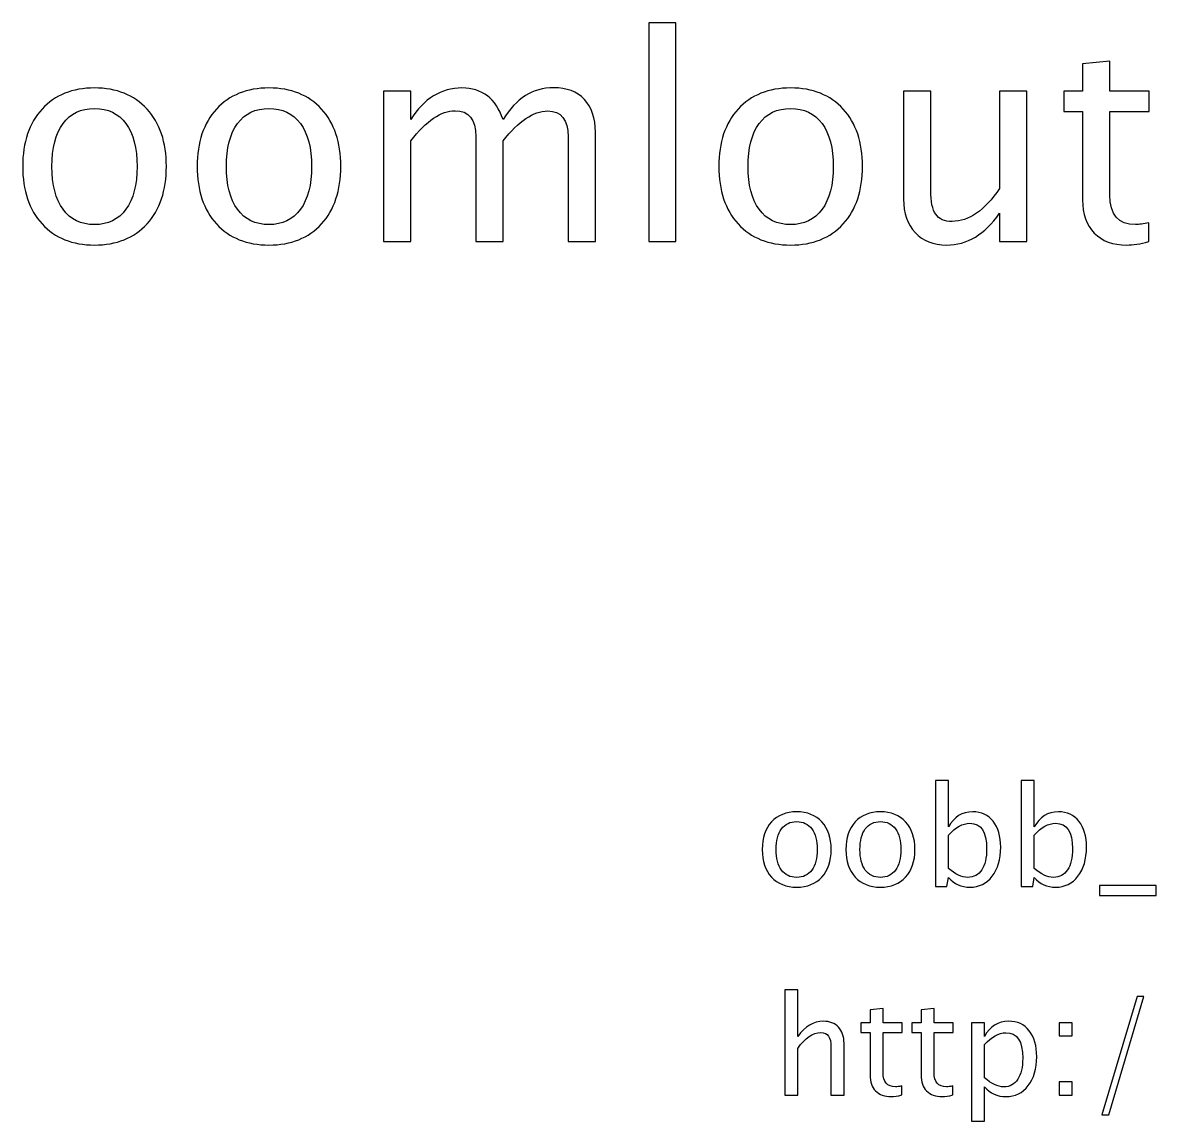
# Model space of a CAD drawing. Header units: centimetres. Extents: x -40.4 to 36.1, y -33 to 28.7.
# Drawn here: x -36.19 to -25.62, y 18.47 to 28.71 of the extents above; entities that cross this region are included whole.
import ezdxf

# ---------------------------------------------------------------- set-up
doc = ezdxf.new("R2010")
doc.units = ezdxf.units.CM
doc.header["$MEASUREMENT"] = 0
doc.layers.add('Layer 1', color=7, linetype='Continuous')

msp = doc.modelspace()

# ---------------------------------------------------------------- linework, layer by layer
at = {"layer": 'Layer 1'}
for points, knots in [([(-30.35469, 26.67044), (-30.35469, 26.67044), (-30.35469, 28.71037), (-30.35469, 28.71037), (-30.35469, 28.71037), (-30.35469, 28.71037), (-30.10069, 28.71037), (-30.10069, 28.71037), (-30.10069, 28.71037), (-30.10069, 28.71037), (-30.10069, 26.67044), (-30.10069, 26.67044), (-30.10069, 26.67044), (-30.10069, 26.67044), (-30.35469, 26.67044), (-30.35469, 26.67044)], [0, 0, 0, 0, 0.2, 0.2, 0.2, 0.2, 0.4, 0.4, 0.4, 0.4, 0.6, 0.6, 0.6, 0.6, 1, 1, 1, 1]), ([(-25.69539, 26.67088), (-25.77388, 26.64927), (-25.84223, 26.63869), (-25.9, 26.63869), (-25.9, 26.63869), (-26.02965, 26.63869), (-26.13063, 26.67573), (-26.20295, 26.74981), (-26.20295, 26.74981), (-26.27571, 26.8239), (-26.31187, 26.92664), (-26.31187, 27.0585), (-26.31187, 27.0585), (-26.31187, 27.0585), (-26.31187, 27.88223), (-26.31187, 27.88223), (-26.31187, 27.88223), (-26.31187, 27.88223), (-26.48737, 27.88223), (-26.48737, 27.88223), (-26.48737, 27.88223), (-26.48737, 27.88223), (-26.48737, 28.07273), (-26.48737, 28.07273), (-26.48737, 28.07273), (-26.48737, 28.07273), (-26.31187, 28.07273), (-26.31187, 28.07273), (-26.31187, 28.07273), (-26.31187, 28.07273), (-26.31187, 28.32629), (-26.31187, 28.32629), (-26.31187, 28.32629), (-26.31187, 28.32629), (-26.05787, 28.35054), (-26.05787, 28.35054), (-26.05787, 28.35054), (-26.05787, 28.35054), (-26.05787, 28.07273), (-26.05787, 28.07273), (-26.05787, 28.07273), (-26.05787, 28.07273), (-25.6901, 28.07273), (-25.6901, 28.07273), (-25.6901, 28.07273), (-25.6901, 28.07273), (-25.6901, 27.88223), (-25.6901, 27.88223), (-25.6901, 27.88223), (-25.6901, 27.88223), (-26.05787, 27.88223), (-26.05787, 27.88223), (-26.05787, 27.88223), (-26.05787, 27.88223), (-26.05787, 27.10436), (-26.05787, 27.10436), (-26.05787, 27.10436), (-26.05787, 26.92091), (-25.97805, 26.82919), (-25.81886, 26.82919), (-25.81886, 26.82919), (-25.78491, 26.82919), (-25.7439, 26.83492), (-25.69539, 26.84595), (-25.69539, 26.84595), (-25.69539, 26.84595), (-25.69539, 26.67088), (-25.69539, 26.67088)], [0, 0, 0, 0, 0.05555556, 0.05555556, 0.05555556, 0.05555556, 0.11111111, 0.11111111, 0.11111111, 0.11111111, 0.16666667, 0.16666667, 0.16666667, 0.16666667, 0.22222222, 0.22222222, 0.22222222, 0.22222222, 0.27777778, 0.27777778, 0.27777778, 0.27777778, 0.33333333, 0.33333333, 0.33333333, 0.33333333, 0.38888889, 0.38888889, 0.38888889, 0.38888889, 0.44444444, 0.44444444, 0.44444444, 0.44444444, 0.5, 0.5, 0.5, 0.5, 0.55555556, 0.55555556, 0.55555556, 0.55555556, 0.61111111, 0.61111111, 0.61111111, 0.61111111, 0.66666667, 0.66666667, 0.66666667, 0.66666667, 0.72222222, 0.72222222, 0.72222222, 0.72222222, 0.77777778, 0.77777778, 0.77777778, 0.77777778, 0.83333333, 0.83333333, 0.83333333, 0.83333333, 0.88888889, 0.88888889, 0.88888889, 0.88888889, 1, 1, 1, 1]), ([(-35.51758, 26.63869), (-35.72351, 26.63869), (-35.88667, 26.70439), (-36.00662, 26.8358), (-36.00662, 26.8358), (-36.127, 26.96721), (-36.18698, 27.14581), (-36.18698, 27.37114), (-36.18698, 27.37114), (-36.18698, 27.59604), (-36.127, 27.77419), (-36.00662, 27.90516), (-36.00662, 27.90516), (-35.88667, 28.03613), (-35.72351, 28.10183), (-35.51758, 28.10183), (-35.51758, 28.10183), (-35.31165, 28.10183), (-35.14849, 28.03613), (-35.02854, 27.90516), (-35.02854, 27.90516), (-34.90816, 27.77419), (-34.84819, 27.59604), (-34.84819, 27.37114), (-34.84819, 27.37114), (-34.84819, 27.14581), (-34.90816, 26.96721), (-35.02854, 26.8358), (-35.02854, 26.8358), (-35.14849, 26.70439), (-35.31165, 26.63869), (-35.51758, 26.63869)], [0, 0, 0, 0, 0.11111111, 0.11111111, 0.11111111, 0.11111111, 0.22222222, 0.22222222, 0.22222222, 0.22222222, 0.33333333, 0.33333333, 0.33333333, 0.33333333, 0.44444444, 0.44444444, 0.44444444, 0.44444444, 0.55555556, 0.55555556, 0.55555556, 0.55555556, 0.66666667, 0.66666667, 0.66666667, 0.66666667, 0.77777778, 0.77777778, 0.77777778, 0.77777778, 1, 1, 1, 1]), ([(-33.89216, 26.63869), (-34.09809, 26.63869), (-34.26125, 26.70439), (-34.3812, 26.8358), (-34.3812, 26.8358), (-34.50158, 26.96721), (-34.56156, 27.14581), (-34.56156, 27.37114), (-34.56156, 27.37114), (-34.56156, 27.59604), (-34.50158, 27.77419), (-34.3812, 27.90516), (-34.3812, 27.90516), (-34.26125, 28.03613), (-34.09809, 28.10183), (-33.89216, 28.10183), (-33.89216, 28.10183), (-33.68623, 28.10183), (-33.52307, 28.03613), (-33.40312, 27.90516), (-33.40312, 27.90516), (-33.28274, 27.77419), (-33.22277, 27.59604), (-33.22277, 27.37114), (-33.22277, 27.37114), (-33.22277, 27.14581), (-33.28274, 26.96721), (-33.40312, 26.8358), (-33.40312, 26.8358), (-33.52307, 26.70439), (-33.68623, 26.63869), (-33.89216, 26.63869)], [0, 0, 0, 0, 0.11111111, 0.11111111, 0.11111111, 0.11111111, 0.22222222, 0.22222222, 0.22222222, 0.22222222, 0.33333333, 0.33333333, 0.33333333, 0.33333333, 0.44444444, 0.44444444, 0.44444444, 0.44444444, 0.55555556, 0.55555556, 0.55555556, 0.55555556, 0.66666667, 0.66666667, 0.66666667, 0.66666667, 0.77777778, 0.77777778, 0.77777778, 0.77777778, 1, 1, 1, 1]), ([(-32.82501, 26.67044), (-32.82501, 26.67044), (-32.82501, 28.07273), (-32.82501, 28.07273), (-32.82501, 28.07273), (-32.82501, 28.07273), (-32.57101, 28.07273), (-32.57101, 28.07273), (-32.57101, 28.07273), (-32.57101, 28.07273), (-32.57101, 27.80771), (-32.57101, 27.80771), (-32.57101, 27.80771), (-32.4471, 28.00394), (-32.28835, 28.10183), (-32.09388, 28.10183), (-32.09388, 28.10183), (-31.90647, 28.10183), (-31.77903, 28.00394), (-31.71112, 27.80771), (-31.71112, 27.80771), (-31.59073, 28.0057), (-31.43374, 28.10448), (-31.24104, 28.10448), (-31.24104, 28.10448), (-31.11801, 28.10448), (-31.02232, 28.06832), (-30.95397, 27.99556), (-30.95397, 27.99556), (-30.88562, 27.9228), (-30.85122, 27.82094), (-30.85122, 27.68997), (-30.85122, 27.68997), (-30.85122, 27.68997), (-30.85122, 26.67044), (-30.85122, 26.67044), (-30.85122, 26.67044), (-30.85122, 26.67044), (-31.10522, 26.67044), (-31.10522, 26.67044), (-31.10522, 26.67044), (-31.10522, 26.67044), (-31.10522, 27.64807), (-31.10522, 27.64807), (-31.10522, 27.64807), (-31.10522, 27.80771), (-31.16872, 27.88752), (-31.29572, 27.88752), (-31.29572, 27.88752), (-31.42757, 27.88752), (-31.56604, 27.79448), (-31.71112, 27.60795), (-31.71112, 27.60795), (-31.71112, 27.60795), (-31.71112, 26.67044), (-31.71112, 26.67044), (-31.71112, 26.67044), (-31.71112, 26.67044), (-31.96512, 26.67044), (-31.96512, 26.67044), (-31.96512, 26.67044), (-31.96512, 26.67044), (-31.96512, 27.64896), (-31.96512, 27.64896), (-31.96512, 27.64896), (-31.96512, 27.80991), (-32.0295, 27.89017), (-32.1587, 27.89017), (-32.1587, 27.89017), (-32.28702, 27.89017), (-32.42461, 27.79668), (-32.57101, 27.60927), (-32.57101, 27.60927), (-32.57101, 27.60927), (-32.57101, 26.67044), (-32.57101, 26.67044), (-32.57101, 26.67044), (-32.57101, 26.67044), (-32.82501, 26.67044), (-32.82501, 26.67044)], [0, 0, 0, 0, 0.04761905, 0.04761905, 0.04761905, 0.04761905, 0.0952381, 0.0952381, 0.0952381, 0.0952381, 0.14285714, 0.14285714, 0.14285714, 0.14285714, 0.19047619, 0.19047619, 0.19047619, 0.19047619, 0.23809524, 0.23809524, 0.23809524, 0.23809524, 0.28571429, 0.28571429, 0.28571429, 0.28571429, 0.33333333, 0.33333333, 0.33333333, 0.33333333, 0.38095238, 0.38095238, 0.38095238, 0.38095238, 0.42857143, 0.42857143, 0.42857143, 0.42857143, 0.47619048, 0.47619048, 0.47619048, 0.47619048, 0.52380952, 0.52380952, 0.52380952, 0.52380952, 0.57142857, 0.57142857, 0.57142857, 0.57142857, 0.61904762, 0.61904762, 0.61904762, 0.61904762, 0.66666667, 0.66666667, 0.66666667, 0.66666667, 0.71428571, 0.71428571, 0.71428571, 0.71428571, 0.76190476, 0.76190476, 0.76190476, 0.76190476, 0.80952381, 0.80952381, 0.80952381, 0.80952381, 0.85714286, 0.85714286, 0.85714286, 0.85714286, 0.9047619, 0.9047619, 0.9047619, 0.9047619, 1, 1, 1, 1]), ([(-29.03178, 26.63869), (-29.23771, 26.63869), (-29.40087, 26.70439), (-29.52082, 26.8358), (-29.52082, 26.8358), (-29.6412, 26.96721), (-29.70118, 27.14581), (-29.70118, 27.37114), (-29.70118, 27.37114), (-29.70118, 27.59604), (-29.6412, 27.77419), (-29.52082, 27.90516), (-29.52082, 27.90516), (-29.40087, 28.03613), (-29.23771, 28.10183), (-29.03178, 28.10183), (-29.03178, 28.10183), (-28.82585, 28.10183), (-28.66269, 28.03613), (-28.54274, 27.90516), (-28.54274, 27.90516), (-28.42236, 27.77419), (-28.36239, 27.59604), (-28.36239, 27.37114), (-28.36239, 27.37114), (-28.36239, 27.14581), (-28.42236, 26.96721), (-28.54274, 26.8358), (-28.54274, 26.8358), (-28.66269, 26.70439), (-28.82585, 26.63869), (-29.03178, 26.63869)], [0, 0, 0, 0, 0.11111111, 0.11111111, 0.11111111, 0.11111111, 0.22222222, 0.22222222, 0.22222222, 0.22222222, 0.33333333, 0.33333333, 0.33333333, 0.33333333, 0.44444444, 0.44444444, 0.44444444, 0.44444444, 0.55555556, 0.55555556, 0.55555556, 0.55555556, 0.66666667, 0.66666667, 0.66666667, 0.66666667, 0.77777778, 0.77777778, 0.77777778, 0.77777778, 1, 1, 1, 1]), ([(-27.08621, 26.67044), (-27.08621, 26.67044), (-27.08621, 26.93414), (-27.08621, 26.93414), (-27.08621, 26.93414), (-27.22159, 26.73703), (-27.38608, 26.63869), (-27.57922, 26.63869), (-27.57922, 26.63869), (-27.70181, 26.63869), (-27.79927, 26.67705), (-27.87159, 26.75422), (-27.87159, 26.75422), (-27.94435, 26.83139), (-27.98051, 26.93502), (-27.98051, 27.06599), (-27.98051, 27.06599), (-27.98051, 27.06599), (-27.98051, 28.07273), (-27.98051, 28.07273), (-27.98051, 28.07273), (-27.98051, 28.07273), (-27.72651, 28.07273), (-27.72651, 28.07273), (-27.72651, 28.07273), (-27.72651, 28.07273), (-27.72651, 27.14889), (-27.72651, 27.14889), (-27.72651, 27.14889), (-27.72651, 27.0435), (-27.71107, 26.96898), (-27.68064, 26.92488), (-27.68064, 26.92488), (-27.64978, 26.88034), (-27.59862, 26.85829), (-27.52675, 26.85829), (-27.52675, 26.85829), (-27.37152, 26.85829), (-27.22424, 26.96016), (-27.08621, 27.16433), (-27.08621, 27.16433), (-27.08621, 27.16433), (-27.08621, 28.07273), (-27.08621, 28.07273), (-27.08621, 28.07273), (-27.08621, 28.07273), (-26.83222, 28.07273), (-26.83222, 28.07273), (-26.83222, 28.07273), (-26.83222, 28.07273), (-26.83222, 26.67044), (-26.83222, 26.67044), (-26.83222, 26.67044), (-26.83222, 26.67044), (-27.08621, 26.67044), (-27.08621, 26.67044)], [0, 0, 0, 0, 0.06666667, 0.06666667, 0.06666667, 0.06666667, 0.13333333, 0.13333333, 0.13333333, 0.13333333, 0.2, 0.2, 0.2, 0.2, 0.26666667, 0.26666667, 0.26666667, 0.26666667, 0.33333333, 0.33333333, 0.33333333, 0.33333333, 0.4, 0.4, 0.4, 0.4, 0.46666667, 0.46666667, 0.46666667, 0.46666667, 0.53333333, 0.53333333, 0.53333333, 0.53333333, 0.6, 0.6, 0.6, 0.6, 0.66666667, 0.66666667, 0.66666667, 0.66666667, 0.73333333, 0.73333333, 0.73333333, 0.73333333, 0.8, 0.8, 0.8, 0.8, 0.86666667, 0.86666667, 0.86666667, 0.86666667, 1, 1, 1, 1]), ([(-35.51802, 26.82919), (-35.39234, 26.82919), (-35.29445, 26.87637), (-35.22478, 26.97118), (-35.22478, 26.97118), (-35.15554, 27.06555), (-35.12071, 27.19917), (-35.12071, 27.37114), (-35.12071, 27.37114), (-35.12071, 27.54268), (-35.15554, 27.67586), (-35.22478, 27.77022), (-35.22478, 27.77022), (-35.29445, 27.86415), (-35.39234, 27.91133), (-35.51802, 27.91133), (-35.51802, 27.91133), (-35.64414, 27.91133), (-35.74203, 27.86415), (-35.81083, 27.77022), (-35.81083, 27.77022), (-35.88006, 27.67586), (-35.91445, 27.54268), (-35.91445, 27.37114), (-35.91445, 27.37114), (-35.91445, 27.19917), (-35.88006, 27.06555), (-35.81083, 26.97118), (-35.81083, 26.97118), (-35.74203, 26.87637), (-35.64414, 26.82919), (-35.51802, 26.82919)], [0, 0, 0, 0, 0.11111111, 0.11111111, 0.11111111, 0.11111111, 0.22222222, 0.22222222, 0.22222222, 0.22222222, 0.33333333, 0.33333333, 0.33333333, 0.33333333, 0.44444444, 0.44444444, 0.44444444, 0.44444444, 0.55555556, 0.55555556, 0.55555556, 0.55555556, 0.66666667, 0.66666667, 0.66666667, 0.66666667, 0.77777778, 0.77777778, 0.77777778, 0.77777778, 1, 1, 1, 1]), ([(-33.8926, 26.82919), (-33.76692, 26.82919), (-33.66903, 26.87637), (-33.59936, 26.97118), (-33.59936, 26.97118), (-33.53012, 27.06555), (-33.49529, 27.19917), (-33.49529, 27.37114), (-33.49529, 27.37114), (-33.49529, 27.54268), (-33.53012, 27.67586), (-33.59936, 27.77022), (-33.59936, 27.77022), (-33.66903, 27.86415), (-33.76692, 27.91133), (-33.8926, 27.91133), (-33.8926, 27.91133), (-34.01872, 27.91133), (-34.11661, 27.86415), (-34.18541, 27.77022), (-34.18541, 27.77022), (-34.25464, 27.67586), (-34.28903, 27.54268), (-34.28903, 27.37114), (-34.28903, 27.37114), (-34.28903, 27.19917), (-34.25464, 27.06555), (-34.18541, 26.97118), (-34.18541, 26.97118), (-34.11661, 26.87637), (-34.01872, 26.82919), (-33.8926, 26.82919)], [0, 0, 0, 0, 0.11111111, 0.11111111, 0.11111111, 0.11111111, 0.22222222, 0.22222222, 0.22222222, 0.22222222, 0.33333333, 0.33333333, 0.33333333, 0.33333333, 0.44444444, 0.44444444, 0.44444444, 0.44444444, 0.55555556, 0.55555556, 0.55555556, 0.55555556, 0.66666667, 0.66666667, 0.66666667, 0.66666667, 0.77777778, 0.77777778, 0.77777778, 0.77777778, 1, 1, 1, 1]), ([(-29.03222, 26.82919), (-28.90654, 26.82919), (-28.80865, 26.87637), (-28.73898, 26.97118), (-28.73898, 26.97118), (-28.66974, 27.06555), (-28.63491, 27.19917), (-28.63491, 27.37114), (-28.63491, 27.37114), (-28.63491, 27.54268), (-28.66974, 27.67586), (-28.73898, 27.77022), (-28.73898, 27.77022), (-28.80865, 27.86415), (-28.90654, 27.91133), (-29.03222, 27.91133), (-29.03222, 27.91133), (-29.15834, 27.91133), (-29.25623, 27.86415), (-29.32503, 27.77022), (-29.32503, 27.77022), (-29.39426, 27.67586), (-29.42865, 27.54268), (-29.42865, 27.37114), (-29.42865, 27.37114), (-29.42865, 27.19917), (-29.39426, 27.06555), (-29.32503, 26.97118), (-29.32503, 26.97118), (-29.25623, 26.87637), (-29.15834, 26.82919), (-29.03222, 26.82919)], [0, 0, 0, 0, 0.11111111, 0.11111111, 0.11111111, 0.11111111, 0.22222222, 0.22222222, 0.22222222, 0.22222222, 0.33333333, 0.33333333, 0.33333333, 0.33333333, 0.44444444, 0.44444444, 0.44444444, 0.44444444, 0.55555556, 0.55555556, 0.55555556, 0.55555556, 0.66666667, 0.66666667, 0.66666667, 0.66666667, 0.77777778, 0.77777778, 0.77777778, 0.77777778, 1, 1, 1, 1]), ([(-27.68315, 20.66282), (-27.68315, 20.66282), (-27.68315, 21.64961), (-27.68315, 21.64961), (-27.68315, 21.64961), (-27.68315, 21.64961), (-27.56123, 21.64961), (-27.56123, 21.64961), (-27.56123, 21.64961), (-27.56123, 21.64961), (-27.56123, 21.21633), (-27.56123, 21.21633), (-27.56123, 21.21633), (-27.51128, 21.31052), (-27.43613, 21.35751), (-27.33602, 21.35751), (-27.33602, 21.35751), (-27.25495, 21.35751), (-27.19124, 21.32809), (-27.14467, 21.26903), (-27.14467, 21.26903), (-27.0981, 21.20998), (-27.07482, 21.12933), (-27.07482, 21.0271), (-27.07482, 21.0271), (-27.07482, 20.91576), (-27.10128, 20.8258), (-27.15398, 20.75765), (-27.15398, 20.75765), (-27.20669, 20.68928), (-27.27611, 20.6552), (-27.36205, 20.6552), (-27.36205, 20.6552), (-27.44185, 20.6552), (-27.50831, 20.68568), (-27.56123, 20.74685), (-27.56123, 20.74685), (-27.56123, 20.74685), (-27.57605, 20.66282), (-27.57605, 20.66282), (-27.57605, 20.66282), (-27.57605, 20.66282), (-27.68315, 20.66282), (-27.68315, 20.66282)], [0, 0, 0, 0, 0.08333333, 0.08333333, 0.08333333, 0.08333333, 0.16666667, 0.16666667, 0.16666667, 0.16666667, 0.25, 0.25, 0.25, 0.25, 0.33333333, 0.33333333, 0.33333333, 0.33333333, 0.41666667, 0.41666667, 0.41666667, 0.41666667, 0.5, 0.5, 0.5, 0.5, 0.58333333, 0.58333333, 0.58333333, 0.58333333, 0.66666667, 0.66666667, 0.66666667, 0.66666667, 0.75, 0.75, 0.75, 0.75, 0.83333333, 0.83333333, 0.83333333, 0.83333333, 1, 1, 1, 1]), ([(-26.8839, 20.66282), (-26.8839, 20.66282), (-26.8839, 21.64961), (-26.8839, 21.64961), (-26.8839, 21.64961), (-26.8839, 21.64961), (-26.76198, 21.64961), (-26.76198, 21.64961), (-26.76198, 21.64961), (-26.76198, 21.64961), (-26.76198, 21.21633), (-26.76198, 21.21633), (-26.76198, 21.21633), (-26.71203, 21.31052), (-26.63688, 21.35751), (-26.53677, 21.35751), (-26.53677, 21.35751), (-26.4557, 21.35751), (-26.39199, 21.32809), (-26.34542, 21.26903), (-26.34542, 21.26903), (-26.29885, 21.20998), (-26.27557, 21.12933), (-26.27557, 21.0271), (-26.27557, 21.0271), (-26.27557, 20.91576), (-26.30203, 20.8258), (-26.35473, 20.75765), (-26.35473, 20.75765), (-26.40744, 20.68928), (-26.47686, 20.6552), (-26.5628, 20.6552), (-26.5628, 20.6552), (-26.6426, 20.6552), (-26.70906, 20.68568), (-26.76198, 20.74685), (-26.76198, 20.74685), (-26.76198, 20.74685), (-26.7768, 20.66282), (-26.7768, 20.66282), (-26.7768, 20.66282), (-26.7768, 20.66282), (-26.8839, 20.66282), (-26.8839, 20.66282)], [0, 0, 0, 0, 0.08333333, 0.08333333, 0.08333333, 0.08333333, 0.16666667, 0.16666667, 0.16666667, 0.16666667, 0.25, 0.25, 0.25, 0.25, 0.33333333, 0.33333333, 0.33333333, 0.33333333, 0.41666667, 0.41666667, 0.41666667, 0.41666667, 0.5, 0.5, 0.5, 0.5, 0.58333333, 0.58333333, 0.58333333, 0.58333333, 0.66666667, 0.66666667, 0.66666667, 0.66666667, 0.75, 0.75, 0.75, 0.75, 0.83333333, 0.83333333, 0.83333333, 0.83333333, 1, 1, 1, 1]), ([(-28.97558, 20.6552), (-29.07443, 20.6552), (-29.15274, 20.68674), (-29.21032, 20.74982), (-29.21032, 20.74982), (-29.2681, 20.81289), (-29.29689, 20.89862), (-29.29689, 21.00678), (-29.29689, 21.00678), (-29.29689, 21.11473), (-29.2681, 21.20024), (-29.21032, 21.26311), (-29.21032, 21.26311), (-29.15274, 21.32597), (-29.07443, 21.35751), (-28.97558, 21.35751), (-28.97558, 21.35751), (-28.87673, 21.35751), (-28.79841, 21.32597), (-28.74084, 21.26311), (-28.74084, 21.26311), (-28.68306, 21.20024), (-28.65427, 21.11473), (-28.65427, 21.00678), (-28.65427, 21.00678), (-28.65427, 20.89862), (-28.68306, 20.81289), (-28.74084, 20.74982), (-28.74084, 20.74982), (-28.79841, 20.68674), (-28.87673, 20.6552), (-28.97558, 20.6552)], [0, 0, 0, 0, 0.11111111, 0.11111111, 0.11111111, 0.11111111, 0.22222222, 0.22222222, 0.22222222, 0.22222222, 0.33333333, 0.33333333, 0.33333333, 0.33333333, 0.44444444, 0.44444444, 0.44444444, 0.44444444, 0.55555556, 0.55555556, 0.55555556, 0.55555556, 0.66666667, 0.66666667, 0.66666667, 0.66666667, 0.77777778, 0.77777778, 0.77777778, 0.77777778, 1, 1, 1, 1]), ([(-28.19538, 20.6552), (-28.29423, 20.6552), (-28.37254, 20.68674), (-28.43012, 20.74982), (-28.43012, 20.74982), (-28.4879, 20.81289), (-28.51669, 20.89862), (-28.51669, 21.00678), (-28.51669, 21.00678), (-28.51669, 21.11473), (-28.4879, 21.20024), (-28.43012, 21.26311), (-28.43012, 21.26311), (-28.37254, 21.32597), (-28.29423, 21.35751), (-28.19538, 21.35751), (-28.19538, 21.35751), (-28.09653, 21.35751), (-28.01821, 21.32597), (-27.96064, 21.26311), (-27.96064, 21.26311), (-27.90286, 21.20024), (-27.87407, 21.11473), (-27.87407, 21.00678), (-27.87407, 21.00678), (-27.87407, 20.89862), (-27.90286, 20.81289), (-27.96064, 20.74982), (-27.96064, 20.74982), (-28.01821, 20.68674), (-28.09653, 20.6552), (-28.19538, 20.6552)], [0, 0, 0, 0, 0.11111111, 0.11111111, 0.11111111, 0.11111111, 0.22222222, 0.22222222, 0.22222222, 0.22222222, 0.33333333, 0.33333333, 0.33333333, 0.33333333, 0.44444444, 0.44444444, 0.44444444, 0.44444444, 0.55555556, 0.55555556, 0.55555556, 0.55555556, 0.66666667, 0.66666667, 0.66666667, 0.66666667, 0.77777778, 0.77777778, 0.77777778, 0.77777778, 1, 1, 1, 1]), ([(-28.97579, 20.74664), (-28.91547, 20.74664), (-28.86848, 20.76929), (-28.83503, 20.8148), (-28.83503, 20.8148), (-28.8018, 20.86009), (-28.78508, 20.92423), (-28.78508, 21.00678), (-28.78508, 21.00678), (-28.78508, 21.08912), (-28.8018, 21.15304), (-28.83503, 21.19834), (-28.83503, 21.19834), (-28.86848, 21.24342), (-28.91547, 21.26607), (-28.97579, 21.26607), (-28.97579, 21.26607), (-29.03633, 21.26607), (-29.08332, 21.24342), (-29.11634, 21.19834), (-29.11634, 21.19834), (-29.14957, 21.15304), (-29.16608, 21.08912), (-29.16608, 21.00678), (-29.16608, 21.00678), (-29.16608, 20.92423), (-29.14957, 20.86009), (-29.11634, 20.8148), (-29.11634, 20.8148), (-29.08332, 20.76929), (-29.03633, 20.74664), (-28.97579, 20.74664)], [0, 0, 0, 0, 0.11111111, 0.11111111, 0.11111111, 0.11111111, 0.22222222, 0.22222222, 0.22222222, 0.22222222, 0.33333333, 0.33333333, 0.33333333, 0.33333333, 0.44444444, 0.44444444, 0.44444444, 0.44444444, 0.55555556, 0.55555556, 0.55555556, 0.55555556, 0.66666667, 0.66666667, 0.66666667, 0.66666667, 0.77777778, 0.77777778, 0.77777778, 0.77777778, 1, 1, 1, 1]), ([(-28.19559, 20.74664), (-28.13527, 20.74664), (-28.08828, 20.76929), (-28.05483, 20.8148), (-28.05483, 20.8148), (-28.0216, 20.86009), (-28.00488, 20.92423), (-28.00488, 21.00678), (-28.00488, 21.00678), (-28.00488, 21.08912), (-28.0216, 21.15304), (-28.05483, 21.19834), (-28.05483, 21.19834), (-28.08828, 21.24342), (-28.13527, 21.26607), (-28.19559, 21.26607), (-28.19559, 21.26607), (-28.25613, 21.26607), (-28.30312, 21.24342), (-28.33614, 21.19834), (-28.33614, 21.19834), (-28.36937, 21.15304), (-28.38588, 21.08912), (-28.38588, 21.00678), (-28.38588, 21.00678), (-28.38588, 20.92423), (-28.36937, 20.86009), (-28.33614, 20.8148), (-28.33614, 20.8148), (-28.30312, 20.76929), (-28.25613, 20.74664), (-28.19559, 20.74664)], [0, 0, 0, 0, 0.11111111, 0.11111111, 0.11111111, 0.11111111, 0.22222222, 0.22222222, 0.22222222, 0.22222222, 0.33333333, 0.33333333, 0.33333333, 0.33333333, 0.44444444, 0.44444444, 0.44444444, 0.44444444, 0.55555556, 0.55555556, 0.55555556, 0.55555556, 0.66666667, 0.66666667, 0.66666667, 0.66666667, 0.77777778, 0.77777778, 0.77777778, 0.77777778, 1, 1, 1, 1]), ([(-27.56123, 20.83088), (-27.49836, 20.77479), (-27.43846, 20.74664), (-27.38152, 20.74664), (-27.38152, 20.74664), (-27.32543, 20.74664), (-27.28204, 20.77014), (-27.25156, 20.81691), (-27.25156, 20.81691), (-27.22087, 20.86369), (-27.20563, 20.92952), (-27.20563, 21.01461), (-27.20563, 21.01461), (-27.20563, 21.17209), (-27.2577, 21.25083), (-27.36184, 21.25083), (-27.36184, 21.25083), (-27.43, 21.25083), (-27.49646, 21.214), (-27.56123, 21.14013), (-27.56123, 21.14013), (-27.56123, 21.14013), (-27.56123, 20.83088), (-27.56123, 20.83088)], [0, 0, 0, 0, 0.14285714, 0.14285714, 0.14285714, 0.14285714, 0.28571429, 0.28571429, 0.28571429, 0.28571429, 0.42857143, 0.42857143, 0.42857143, 0.42857143, 0.57142857, 0.57142857, 0.57142857, 0.57142857, 0.71428571, 0.71428571, 0.71428571, 0.71428571, 1, 1, 1, 1]), ([(-26.76198, 20.83088), (-26.69911, 20.77479), (-26.63921, 20.74664), (-26.58227, 20.74664), (-26.58227, 20.74664), (-26.52618, 20.74664), (-26.48279, 20.77014), (-26.45231, 20.81691), (-26.45231, 20.81691), (-26.42162, 20.86369), (-26.40638, 20.92952), (-26.40638, 21.01461), (-26.40638, 21.01461), (-26.40638, 21.17209), (-26.45845, 21.25083), (-26.56259, 21.25083), (-26.56259, 21.25083), (-26.63075, 21.25083), (-26.69721, 21.214), (-26.76198, 21.14013), (-26.76198, 21.14013), (-26.76198, 21.14013), (-26.76198, 20.83088), (-26.76198, 20.83088)], [0, 0, 0, 0, 0.14285714, 0.14285714, 0.14285714, 0.14285714, 0.28571429, 0.28571429, 0.28571429, 0.28571429, 0.42857143, 0.42857143, 0.42857143, 0.42857143, 0.57142857, 0.57142857, 0.57142857, 0.57142857, 0.71428571, 0.71428571, 0.71428571, 0.71428571, 1, 1, 1, 1]), ([(-26.15323, 20.579), (-26.15323, 20.579), (-26.15323, 20.67044), (-26.15323, 20.67044), (-26.15323, 20.67044), (-26.15323, 20.67044), (-25.62491, 20.67044), (-25.62491, 20.67044), (-25.62491, 20.67044), (-25.62491, 20.67044), (-25.62491, 20.579), (-25.62491, 20.579), (-25.62491, 20.579), (-25.62491, 20.579), (-26.15323, 20.579), (-26.15323, 20.579)], [0, 0, 0, 0, 0.2, 0.2, 0.2, 0.2, 0.4, 0.4, 0.4, 0.4, 0.6, 0.6, 0.6, 0.6, 1, 1, 1, 1]), ([(-29.08567, 18.71887), (-29.08567, 18.71887), (-29.08567, 19.69804), (-29.08567, 19.69804), (-29.08567, 19.69804), (-29.08567, 19.69804), (-28.96375, 19.69804), (-28.96375, 19.69804), (-28.96375, 19.69804), (-28.96375, 19.69804), (-28.96375, 19.26476), (-28.96375, 19.26476), (-28.96375, 19.26476), (-28.89919, 19.35895), (-28.82003, 19.40594), (-28.72647, 19.40594), (-28.72647, 19.40594), (-28.66763, 19.40594), (-28.62085, 19.38753), (-28.58635, 19.35048), (-28.58635, 19.35048), (-28.55185, 19.31365), (-28.53449, 19.26391), (-28.53449, 19.20168), (-28.53449, 19.20168), (-28.53449, 19.20168), (-28.53449, 18.71887), (-28.53449, 18.71887), (-28.53449, 18.71887), (-28.53449, 18.71887), (-28.65641, 18.71887), (-28.65641, 18.71887), (-28.65641, 18.71887), (-28.65641, 18.71887), (-28.65641, 19.16189), (-28.65641, 19.16189), (-28.65641, 19.16189), (-28.65641, 19.21184), (-28.66382, 19.2474), (-28.67842, 19.26857), (-28.67842, 19.26857), (-28.69324, 19.28995), (-28.71758, 19.30053), (-28.75166, 19.30053), (-28.75166, 19.30053), (-28.82659, 19.30053), (-28.89729, 19.25164), (-28.96375, 19.15385), (-28.96375, 19.15385), (-28.96375, 19.15385), (-28.96375, 18.71887), (-28.96375, 18.71887), (-28.96375, 18.71887), (-28.96375, 18.71887), (-29.08567, 18.71887), (-29.08567, 18.71887)], [0, 0, 0, 0, 0.06666667, 0.06666667, 0.06666667, 0.06666667, 0.13333333, 0.13333333, 0.13333333, 0.13333333, 0.2, 0.2, 0.2, 0.2, 0.26666667, 0.26666667, 0.26666667, 0.26666667, 0.33333333, 0.33333333, 0.33333333, 0.33333333, 0.4, 0.4, 0.4, 0.4, 0.46666667, 0.46666667, 0.46666667, 0.46666667, 0.53333333, 0.53333333, 0.53333333, 0.53333333, 0.6, 0.6, 0.6, 0.6, 0.66666667, 0.66666667, 0.66666667, 0.66666667, 0.73333333, 0.73333333, 0.73333333, 0.73333333, 0.8, 0.8, 0.8, 0.8, 0.86666667, 0.86666667, 0.86666667, 0.86666667, 1, 1, 1, 1]), ([(-26.13123, 18.53472), (-26.13123, 18.53472), (-25.80463, 19.63708), (-25.80463, 19.63708), (-25.80463, 19.63708), (-25.80463, 19.63708), (-25.74007, 19.63708), (-25.74007, 19.63708), (-25.74007, 19.63708), (-25.74007, 19.63708), (-26.06667, 18.53472), (-26.06667, 18.53472), (-26.06667, 18.53472), (-26.06667, 18.53472), (-26.13123, 18.53472), (-26.13123, 18.53472)], [0, 0, 0, 0, 0.2, 0.2, 0.2, 0.2, 0.4, 0.4, 0.4, 0.4, 0.6, 0.6, 0.6, 0.6, 1, 1, 1, 1]), ([(-27.99643, 18.71908), (-28.03411, 18.70871), (-28.06691, 18.70363), (-28.09464, 18.70363), (-28.09464, 18.70363), (-28.15687, 18.70363), (-28.20534, 18.72141), (-28.24006, 18.75697), (-28.24006, 18.75697), (-28.27498, 18.79253), (-28.29234, 18.84185), (-28.29234, 18.90514), (-28.29234, 18.90514), (-28.29234, 18.90514), (-28.29234, 19.30053), (-28.29234, 19.30053), (-28.29234, 19.30053), (-28.29234, 19.30053), (-28.37658, 19.30053), (-28.37658, 19.30053), (-28.37658, 19.30053), (-28.37658, 19.30053), (-28.37658, 19.39197), (-28.37658, 19.39197), (-28.37658, 19.39197), (-28.37658, 19.39197), (-28.29234, 19.39197), (-28.29234, 19.39197), (-28.29234, 19.39197), (-28.29234, 19.39197), (-28.29234, 19.51368), (-28.29234, 19.51368), (-28.29234, 19.51368), (-28.29234, 19.51368), (-28.17042, 19.52532), (-28.17042, 19.52532), (-28.17042, 19.52532), (-28.17042, 19.52532), (-28.17042, 19.39197), (-28.17042, 19.39197), (-28.17042, 19.39197), (-28.17042, 19.39197), (-27.99389, 19.39197), (-27.99389, 19.39197), (-27.99389, 19.39197), (-27.99389, 19.39197), (-27.99389, 19.30053), (-27.99389, 19.30053), (-27.99389, 19.30053), (-27.99389, 19.30053), (-28.17042, 19.30053), (-28.17042, 19.30053), (-28.17042, 19.30053), (-28.17042, 19.30053), (-28.17042, 18.92715), (-28.17042, 18.92715), (-28.17042, 18.92715), (-28.17042, 18.8391), (-28.13211, 18.79507), (-28.0557, 18.79507), (-28.0557, 18.79507), (-28.0394, 18.79507), (-28.01971, 18.79782), (-27.99643, 18.80311), (-27.99643, 18.80311), (-27.99643, 18.80311), (-27.99643, 18.71908), (-27.99643, 18.71908)], [0, 0, 0, 0, 0.05555556, 0.05555556, 0.05555556, 0.05555556, 0.11111111, 0.11111111, 0.11111111, 0.11111111, 0.16666667, 0.16666667, 0.16666667, 0.16666667, 0.22222222, 0.22222222, 0.22222222, 0.22222222, 0.27777778, 0.27777778, 0.27777778, 0.27777778, 0.33333333, 0.33333333, 0.33333333, 0.33333333, 0.38888889, 0.38888889, 0.38888889, 0.38888889, 0.44444444, 0.44444444, 0.44444444, 0.44444444, 0.5, 0.5, 0.5, 0.5, 0.55555556, 0.55555556, 0.55555556, 0.55555556, 0.61111111, 0.61111111, 0.61111111, 0.61111111, 0.66666667, 0.66666667, 0.66666667, 0.66666667, 0.72222222, 0.72222222, 0.72222222, 0.72222222, 0.77777778, 0.77777778, 0.77777778, 0.77777778, 0.83333333, 0.83333333, 0.83333333, 0.83333333, 0.88888889, 0.88888889, 0.88888889, 0.88888889, 1, 1, 1, 1]), ([(-27.52145, 18.71908), (-27.55913, 18.70871), (-27.59193, 18.70363), (-27.61966, 18.70363), (-27.61966, 18.70363), (-27.68189, 18.70363), (-27.73036, 18.72141), (-27.76508, 18.75697), (-27.76508, 18.75697), (-27.8, 18.79253), (-27.81736, 18.84185), (-27.81736, 18.90514), (-27.81736, 18.90514), (-27.81736, 18.90514), (-27.81736, 19.30053), (-27.81736, 19.30053), (-27.81736, 19.30053), (-27.81736, 19.30053), (-27.9016, 19.30053), (-27.9016, 19.30053), (-27.9016, 19.30053), (-27.9016, 19.30053), (-27.9016, 19.39197), (-27.9016, 19.39197), (-27.9016, 19.39197), (-27.9016, 19.39197), (-27.81736, 19.39197), (-27.81736, 19.39197), (-27.81736, 19.39197), (-27.81736, 19.39197), (-27.81736, 19.51368), (-27.81736, 19.51368), (-27.81736, 19.51368), (-27.81736, 19.51368), (-27.69544, 19.52532), (-27.69544, 19.52532), (-27.69544, 19.52532), (-27.69544, 19.52532), (-27.69544, 19.39197), (-27.69544, 19.39197), (-27.69544, 19.39197), (-27.69544, 19.39197), (-27.51891, 19.39197), (-27.51891, 19.39197), (-27.51891, 19.39197), (-27.51891, 19.39197), (-27.51891, 19.30053), (-27.51891, 19.30053), (-27.51891, 19.30053), (-27.51891, 19.30053), (-27.69544, 19.30053), (-27.69544, 19.30053), (-27.69544, 19.30053), (-27.69544, 19.30053), (-27.69544, 18.92715), (-27.69544, 18.92715), (-27.69544, 18.92715), (-27.69544, 18.8391), (-27.65713, 18.79507), (-27.58072, 18.79507), (-27.58072, 18.79507), (-27.56442, 18.79507), (-27.54473, 18.79782), (-27.52145, 18.80311), (-27.52145, 18.80311), (-27.52145, 18.80311), (-27.52145, 18.71908), (-27.52145, 18.71908)], [0, 0, 0, 0, 0.05555556, 0.05555556, 0.05555556, 0.05555556, 0.11111111, 0.11111111, 0.11111111, 0.11111111, 0.16666667, 0.16666667, 0.16666667, 0.16666667, 0.22222222, 0.22222222, 0.22222222, 0.22222222, 0.27777778, 0.27777778, 0.27777778, 0.27777778, 0.33333333, 0.33333333, 0.33333333, 0.33333333, 0.38888889, 0.38888889, 0.38888889, 0.38888889, 0.44444444, 0.44444444, 0.44444444, 0.44444444, 0.5, 0.5, 0.5, 0.5, 0.55555556, 0.55555556, 0.55555556, 0.55555556, 0.61111111, 0.61111111, 0.61111111, 0.61111111, 0.66666667, 0.66666667, 0.66666667, 0.66666667, 0.72222222, 0.72222222, 0.72222222, 0.72222222, 0.77777778, 0.77777778, 0.77777778, 0.77777778, 0.83333333, 0.83333333, 0.83333333, 0.83333333, 0.88888889, 0.88888889, 0.88888889, 0.88888889, 1, 1, 1, 1]), ([(-27.34746, 18.47376), (-27.34746, 18.47376), (-27.34746, 19.39197), (-27.34746, 19.39197), (-27.34746, 19.39197), (-27.34746, 19.39197), (-27.22554, 19.39197), (-27.22554, 19.39197), (-27.22554, 19.39197), (-27.22554, 19.39197), (-27.22554, 19.26476), (-27.22554, 19.26476), (-27.22554, 19.26476), (-27.17559, 19.35895), (-27.10044, 19.40594), (-27.00033, 19.40594), (-27.00033, 19.40594), (-26.91926, 19.40594), (-26.85555, 19.37652), (-26.80898, 19.31746), (-26.80898, 19.31746), (-26.76241, 19.25841), (-26.73913, 19.17776), (-26.73913, 19.07553), (-26.73913, 19.07553), (-26.73913, 18.96419), (-26.76559, 18.87423), (-26.81829, 18.80608), (-26.81829, 18.80608), (-26.871, 18.73771), (-26.94042, 18.70363), (-27.02636, 18.70363), (-27.02636, 18.70363), (-27.10616, 18.70363), (-27.17262, 18.73411), (-27.22554, 18.79528), (-27.22554, 18.79528), (-27.22554, 18.79528), (-27.22554, 18.47376), (-27.22554, 18.47376), (-27.22554, 18.47376), (-27.22554, 18.47376), (-27.34746, 18.47376), (-27.34746, 18.47376)], [0, 0, 0, 0, 0.08333333, 0.08333333, 0.08333333, 0.08333333, 0.16666667, 0.16666667, 0.16666667, 0.16666667, 0.25, 0.25, 0.25, 0.25, 0.33333333, 0.33333333, 0.33333333, 0.33333333, 0.41666667, 0.41666667, 0.41666667, 0.41666667, 0.5, 0.5, 0.5, 0.5, 0.58333333, 0.58333333, 0.58333333, 0.58333333, 0.66666667, 0.66666667, 0.66666667, 0.66666667, 0.75, 0.75, 0.75, 0.75, 0.83333333, 0.83333333, 0.83333333, 0.83333333, 1, 1, 1, 1]), ([(-26.53043, 19.27005), (-26.53043, 19.27005), (-26.53043, 19.39197), (-26.53043, 19.39197), (-26.53043, 19.39197), (-26.53043, 19.39197), (-26.40851, 19.39197), (-26.40851, 19.39197), (-26.40851, 19.39197), (-26.40851, 19.39197), (-26.40851, 19.27005), (-26.40851, 19.27005), (-26.40851, 19.27005), (-26.40851, 19.27005), (-26.53043, 19.27005), (-26.53043, 19.27005)], [0, 0, 0, 0, 0.2, 0.2, 0.2, 0.2, 0.4, 0.4, 0.4, 0.4, 0.6, 0.6, 0.6, 0.6, 1, 1, 1, 1]), ([(-27.22554, 18.87931), (-27.16267, 18.82322), (-27.10277, 18.79507), (-27.04583, 18.79507), (-27.04583, 18.79507), (-26.98974, 18.79507), (-26.94635, 18.81857), (-26.91587, 18.86534), (-26.91587, 18.86534), (-26.88518, 18.91212), (-26.86994, 18.97795), (-26.86994, 19.06304), (-26.86994, 19.06304), (-26.86994, 19.22052), (-26.92201, 19.29926), (-27.02615, 19.29926), (-27.02615, 19.29926), (-27.09431, 19.29926), (-27.16077, 19.26243), (-27.22554, 19.18856), (-27.22554, 19.18856), (-27.22554, 19.18856), (-27.22554, 18.87931), (-27.22554, 18.87931)], [0, 0, 0, 0, 0.14285714, 0.14285714, 0.14285714, 0.14285714, 0.28571429, 0.28571429, 0.28571429, 0.28571429, 0.42857143, 0.42857143, 0.42857143, 0.42857143, 0.57142857, 0.57142857, 0.57142857, 0.57142857, 0.71428571, 0.71428571, 0.71428571, 0.71428571, 1, 1, 1, 1]), ([(-26.53043, 18.71887), (-26.53043, 18.71887), (-26.53043, 18.84079), (-26.53043, 18.84079), (-26.53043, 18.84079), (-26.53043, 18.84079), (-26.40851, 18.84079), (-26.40851, 18.84079), (-26.40851, 18.84079), (-26.40851, 18.84079), (-26.40851, 18.71887), (-26.40851, 18.71887), (-26.40851, 18.71887), (-26.40851, 18.71887), (-26.53043, 18.71887), (-26.53043, 18.71887)], [0, 0, 0, 0, 0.2, 0.2, 0.2, 0.2, 0.4, 0.4, 0.4, 0.4, 0.6, 0.6, 0.6, 0.6, 1, 1, 1, 1])]:
    msp.add_open_spline(points, degree=3, knots=knots, dxfattribs=at)

doc.saveas('drawing.dxf')
